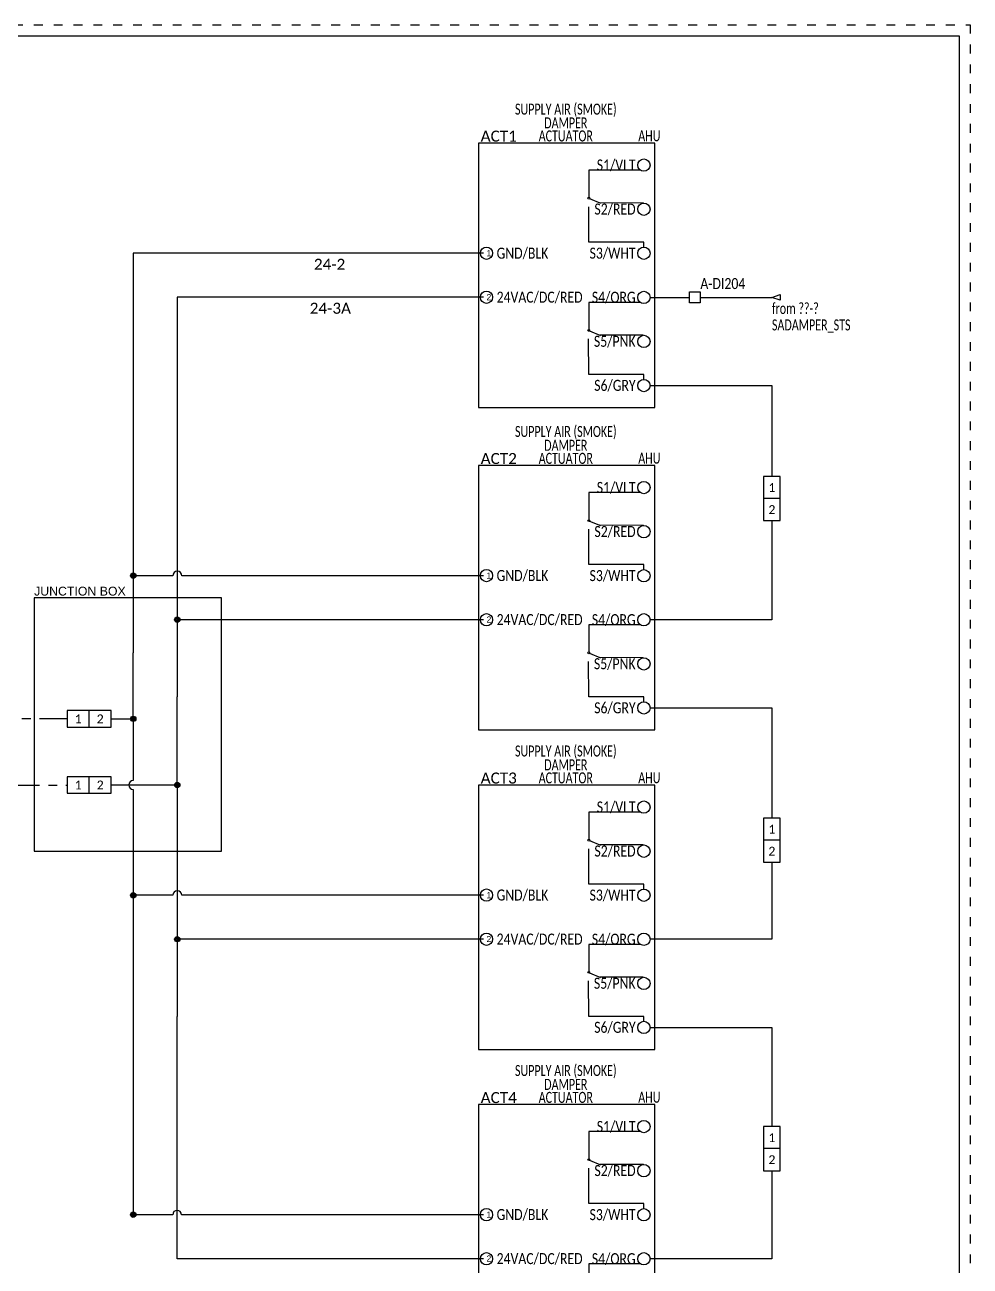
# Model space of a CAD drawing. Header units: inches. Extents: x 0 to 16.2, y 0 to 21.2.
# Drawn here: x 5.52 to 16.25, y 7.17 to 21.25 of the extents above; entities that cross this region are included whole.
import ezdxf
from ezdxf.enums import TextEntityAlignment as Align

# ---------------------------------------------------------------- set-up
doc = ezdxf.new("R2010")
doc.units = ezdxf.units.IN
doc.header["$MEASUREMENT"] = 0
doc.linetypes.add('DOT2', pattern=[0.125, 0, -0.125])
doc.linetypes.add('PHANTOM2', pattern=[1.25, 0.625, -0.125, 0.125, -0.125, 0.125, -0.125])
for name, color, linetype in [('BLK_20', 250, 'Continuous'), ('DESC', 150, 'Continuous'), ('GRY_8', 253, 'Continuous'), ('LOC', 8, 'Continuous'), ('MISC', 7, 'Continuous'), ('ORG_14', 30, 'Continuous'), ('RED_18', 1, 'Continuous'), ('RED_20', 10, 'Continuous'), ('SYMS', 7, 'Continuous'), ('TAGS', 150, 'Continuous'), ('TERMS', 123, 'Continuous'), ('WIRENO', 72, 'Continuous'), ('XREF', 7, 'Continuous')]:
    doc.layers.add(name, color=color, linetype=linetype)
doc.layers.add('TITLEBLOCK_FRAME', color=7, linetype='DOT2', plot=False)
doc.styles.get("Standard").update_dxf_attribs({"font": 'arial.ttf'})
doc.styles.add('TB_BODY', font='arial.ttf')
doc.styles.add('WD', font='calibri.ttf')

# ---------------------------------------------------------------- blocks, each defined once
blk = doc.blocks.new('HSP1001')
blk.add_line((0, -0.092), (0, 0.095))
blk.add_lwpolyline([(-0.25, 0.095), (-0.25, -0.092), (0.25, -0.092), (0.25, 0.095)], close=True)
at = {"style": 'WD', "width": 0.7}
for tag, p in [('INST', (-0.012, 1.05)), ('LOC', (-0.012, 0.88)), ('DESC1', (-0.005, 0.706)), ('DESC2', (-0.005, 0.525)), ('DESC3', (-0.005, 0.35))]:
    blk.add_attdef(tag, text='', height=0.125, dxfattribs=at).set_placement(p, align=Align.CENTER)
at = {"style": 'WD'}
blk.add_attdef('TAG1', text='', height=0.125, dxfattribs=at).set_placement((-0.005, 0.175), align=Align.CENTER)
at = {"style": 'WD', "width": 0.9, "flags": 8}
blk.add_attdef('TERMDESC01', text='', height=0.125, dxfattribs=at).set_placement((-0.312, 0.05), align=Align.RIGHT)
blk.add_attdef('TERMDESC02', (0.312, 0.05), '', height=0.125, dxfattribs=at)
at = {"style": 'WD'}
for tag, p in [('TERM01', (-0.125, 0.001)), ('TERM02', (0.125, 0.001))]:
    blk.add_attdef(tag, text='', height=0.1, dxfattribs=at).set_placement(p, align=Align.MIDDLE_CENTER)
at = {"style": 'WD', "flags": 1}
for tag, p, height in [('X4TERM01', (-0.25, 0.001), 0.0125), ('MFG', (-0.141, 0), 0.01), ('X1TERM02', (0.25, 0.001), 0.0125), ('ASSYCODE', (-0.142, -0.05), 0.01), ('ACE_FLAG', (-0.141, -0.016), 0.01), ('CAT', (-0.142, -0.035), 0.01), ('FAMILY', (-0.141, -0.066), 0.01)]:
    blk.add_attdef(tag, p, '', height=height, dxfattribs=at)
at = {"style": 'WD', "width": 0.9, "flags": 8}
blk.add_attdef('X4WIRE01', text='', height=0.125, dxfattribs=at).set_placement((-0.312, -0.05), align=Align.TOP_RIGHT)
blk.add_attdef('X1WIRE02', text='', height=0.125, dxfattribs=at).set_placement((0.312, -0.05), align=Align.TOP_LEFT)
blk = doc.blocks.new('WDDOT')
for radius in [0.03, 0.0187, 0.00929]:
    blk.add_circle((0, 0), radius)
blk = doc.blocks.new('*U33')
at = {"ltscale": 0.5}
blk.add_circle((0, 0), 0.07, dxfattribs=at)
blk = doc.blocks.new('*U34')
at = {"color": 0, "linetype": 'ByBlock', "lineweight": -2, "transparency": 16777216}
for p in [(0, 2.5), (0, 2), (0, 1.5), (0, 1), (0, 0.5), (0, 0)]:
    blk.add_blockref('*U33', p, dxfattribs=at)
blk = doc.blocks.new('HDV1_BELIMO_FSNF24')
at = {"ltscale": 0.5}
for p, q in [((1.258, -0.63), (1.384, -0.682)), ((1.869, -0.68), (1.375, -0.678)), ((1.258, -2.129), (1.383, -2.182)), ((1.868, -2.18), (1.374, -2.178))]:
    blk.add_line(p, q, dxfattribs=at)
blk.add_lwpolyline([(0, -3), (2, -3), (2, 0), (0, 0)], close=True, dxfattribs=at)
for points in [[(1.834, -0.307), (1.25, -0.307), (1.25, -0.615)], [(1.874, -1.18), (1.874, -1.124), (1.25, -1.124), (1.249, -0.722)], [(1.833, -1.807), (1.249, -1.807), (1.249, -2.115)], [(1.873, -2.68), (1.873, -2.624), (1.249, -2.624), (1.248, -2.222)]]:
    blk.add_lwpolyline(points, dxfattribs=at)
for centre, radius in [((1.25, -0.625), 0.01), ((0.089, -1.249), 0.0699), ((0.089, -1.749), 0.0699), ((1.249, -2.125), 0.01)]:
    blk.add_circle(centre, radius, dxfattribs=at)
blk.add_blockref('*U34', (1.875, -2.75))
at = {"ltscale": 0.5, "char_height": 0.07, "attachment_point": 5}
for s, insert in [('1', (0.116, -1.249)), ('2', (0.116, -1.747))]:
    blk.add_mtext_dynamic_manual_height_columns(s, width=0.1, gutter_width=0.5, heights=[-0.0703], dxfattribs=dict(at, insert=insert))
at = {"style": 'WD', "width": 0.7}
for tag, height, p in [('DESC1', 0.125, (0.989, 0.324)), ('DESC2', 0.125, (0.989, 0.167)), ('DESC3', 0.125, (0.989, 0.019)), ('LOC', 0.125, (1.936, 0.021)), ('INST', 0.01, (0.05, -0.062))]:
    blk.add_attdef(tag, text='', height=height, dxfattribs=at).set_placement(p, align=Align.CENTER)
at = {"style": 'WD'}
blk.add_attdef('TAG1', text='', height=0.125, dxfattribs=at).set_placement((0.228, 0.017), align=Align.CENTER)
at = {"style": 'WD', "width": 0.7}
blk.add_attdef('XREF', text='', height=0.125, dxfattribs=at).set_placement((-0.052, -0.13), align=Align.MIDDLE_RIGHT)
at = {"style": 'WD', "flags": 9}
for tag, p in [('MFG', (0.054, -0.031)), ('ASSYCODE', (0.142, -0.117)), ('CAT', (0.141, -0.08))]:
    blk.add_attdef(tag, text='', height=0.01, dxfattribs=at).set_placement(p, align=Align.CENTER)
at = {"style": 'WD'}
for tag, p, height, flags in [('FAMILY', (0.116, -0.036), 0.01, 9), ('X4TERM01', (0.055, -1.25), 0.005, 1), ('X4TERM02', (0.055, -1.749), 0.005, 1)]:
    blk.add_attdef(tag, p, '', height=height, dxfattribs=dict(at, flags=flags))
at = {"color": 190, "style": 'WD', "width": 0.8}
blk.add_attdef('S1/VLT', text='', height=0.125, dxfattribs=at).set_placement((1.781, -0.186), align=Align.TOP_RIGHT)
at = {"style": 'WD', "flags": 1}
for tag, p in [('X1TERM05', (1.945, -0.25)), ('X1TERM06', (1.945, -0.75)), ('X1TERM07', (1.945, -1.25)), ('X1TERM08', (1.945, -1.75)), ('X1TERM09', (1.945, -2.25)), ('X1TERM10', (1.945, -2.75))]:
    blk.add_attdef(tag, text='', height=0.005, dxfattribs=at).set_placement(p, align=Align.RIGHT)
at = {"color": 1, "style": 'WD', "width": 0.8}
blk.add_attdef('S2/RED', text='', height=0.125, dxfattribs=at).set_placement((1.781, -0.686), align=Align.TOP_RIGHT)
at = {"style": 'WD', "width": 0.8}
blk.add_attdef('GND/BLK', text='', height=0.125, dxfattribs=at).set_placement((0.203, -1.185), align=Align.TOP_LEFT)
at = {"color": 7, "style": 'WD', "width": 0.8}
blk.add_attdef('S3/WHT', text='', height=0.125, dxfattribs=at).set_placement((1.781, -1.186), align=Align.TOP_RIGHT)
at = {"color": 1, "style": 'WD', "width": 0.8}
blk.add_attdef('24VAC/DC/RED', text='', height=0.125, dxfattribs=at).set_placement((0.203, -1.685), align=Align.TOP_LEFT)
at = {"color": 30, "style": 'WD', "width": 0.8}
blk.add_attdef('S4/ORG', text='', height=0.125, dxfattribs=at).set_placement((1.781, -1.686), align=Align.TOP_RIGHT)
at = {"color": 6, "style": 'WD', "width": 0.8}
blk.add_attdef('S5/PNK', text='', height=0.125, dxfattribs=at).set_placement((1.781, -2.186), align=Align.TOP_RIGHT)
at = {"color": 8, "style": 'WD', "width": 0.8}
blk.add_attdef('S6/GRY', text='', height=0.125, dxfattribs=at).set_placement((1.781, -2.686), align=Align.TOP_RIGHT)
blk = doc.blocks.new('HA1D1')
blk.add_lwpolyline([(0.094, 0), (0.094, -0.031), (0, 0), (0.094, 0.031), (0.094, 0)])
at = {"style": 'WD', "width": 0.8, "flags": 8}
blk.add_attdef('WIRENO', (0, 0.094), '', height=0.125, dxfattribs=at)
at = {"style": 'WD', "flags": 1}
for tag, p in [('SIGCODE', (-0.02, 0.047)), ('X4TERM01', (0, 0))]:
    blk.add_attdef(tag, p, '', height=0.01, dxfattribs=at)
at = {"style": 'WD', "width": 0.7}
for tag, p in [('XREF', (0, -0.188)), ('DESC1', (0, -0.375))]:
    blk.add_attdef(tag, p, '', height=0.125, dxfattribs=at)
blk = doc.blocks.new('HT0001')
for p, q in [((-0.062, 0.062), (0.062, 0.062)), ((-0.062, -0.062), (-0.062, 0.062)), ((0.062, 0.062), (0.062, -0.062)), ((0.062, -0.062), (-0.062, -0.062))]:
    blk.add_line(p, q)
at = {"style": 'WD'}
for tag, p, width in [('INST', (0.062, 0.42), 0.7), ('LOC', (0.062, 0.25), 0.7), ('DESC1', (0.05, -0.385), 0.8)]:
    blk.add_attdef(tag, p, '', height=0.125, dxfattribs=dict(at, width=width))
at = {"linetype": 'Continuous', "style": 'WD'}
for tag, p, height, width, flags in [('TERM01', (0.062, 0.094), 0.125, 0.8, 8), ('TAGSTRIP', (0.05, -0.229), 0.125, 0.9, 8), ('DESC2', (0.05, -0.541), 0.125, 0.8, 8), ('CAT', (0.213, -0.406), 0.109, 0.8, 1), ('DESC3', (0.05, -0.698), 0.125, 0.8, 8)]:
    blk.add_attdef(tag, p, '', height=height, dxfattribs=dict(at, width=width, flags=flags))
at = {"style": 'WD', "flags": 1}
for tag, p, height in [('X4TERM01', (-0.062, 0), 0.0125), ('X4TERMDESC01', (-0.055, -0.023), 0.025), ('X2TERMDESC01', (-0.006, 0.029), 0.025), ('X2TERM01', (0, 0.062), 0.0125), ('STRIPSEQ', (0, 0), 0.00125), ('X2PIN01', (0.033, 0.084), 0.0125), ('X1TERMDESC01', (0.039, 0.007), 0.025), ('X1TERM01', (0.062, 0), 0.0125), ('X1PIN01', (0.087, 0.016), 0.0125), ('X4PIN01', (-0.114, -0.038), 0.0125), ('LINKTERM', (0, -0.002), 0.00125), ('X8TERMDESC01', (0, -0.054), 0.025), ('X8TERM01', (0, -0.062), 0.0125), ('X8PIN01', (0.026, -0.096), 0.0125)]:
    blk.add_attdef(tag, p, '', height=height, dxfattribs=at)
at = {"style": 'WD', "width": 0.7, "flags": 1}
blk.add_attdef('ASSYCODE', (0.062, -0.281), '', height=0.01, dxfattribs=at)
at = {"linetype": 'Continuous', "style": 'WD', "width": 0.8, "flags": 1}
blk.add_attdef('MFG', text='', height=0.109, dxfattribs=at).set_placement((0.088, -0.406), align=Align.RIGHT)
blk = doc.blocks.new('VSP1001')
blk.add_line((0.094, 0), (-0.094, 0))
blk.add_lwpolyline([(-0.094, -0.25), (0.094, -0.25), (0.094, 0.25), (-0.094, 0.25)], close=True)
at = {"linetype": 'Continuous', "style": 'WD', "width": 0.9, "flags": 8}
blk.add_attdef('TERMDESC01', (-0.05, 0.312), '', height=0.125, rotation=90, dxfattribs=at)
blk.add_attdef('X1WIRE01', text='', height=0.125, rotation=90, dxfattribs=at).set_placement((0.05, 0.312), align=Align.TOP_LEFT)
at = {"style": 'WD', "width": 0.7}
for tag, p in [('INST', (-0.238, 0.814)), ('LOC', (-0.238, 0.645)), ('DESC1', (-0.231, 0.471)), ('DESC2', (-0.231, 0.289)), ('DESC3', (-0.231, 0.114))]:
    blk.add_attdef(tag, text='', height=0.125, dxfattribs=at).set_placement(p, align=Align.RIGHT)
at = {"style": 'WD'}
for tag, p in [('TERM01', (0, 0.125)), ('TERM02', (0, -0.125))]:
    blk.add_attdef(tag, text='', height=0.1, dxfattribs=at).set_placement(p, align=Align.MIDDLE_CENTER)
at = {"style": 'WD', "flags": 1}
for tag, p, height in [('X2TERM01', (0, 0.25), 0.0125), ('ASSYCODE', (0.007, -0.079), 0.01), ('ACE_FLAG', (0.008, -0.029), 0.01), ('CAT', (0.007, -0.063), 0.01), ('MFG', (0.008, -0.044), 0.01), ('FAMILY', (0.008, -0.094), 0.01), ('X8TERM02', (0, -0.25), 0.0125)]:
    blk.add_attdef(tag, p, '', height=height, dxfattribs=at)
at = {"style": 'WD'}
blk.add_attdef('TAG1', text='', height=0.125, dxfattribs=at).set_placement((-0.231, -0.061), align=Align.RIGHT)
at = {"linetype": 'Continuous', "style": 'WD', "width": 0.9, "flags": 8}
blk.add_attdef('TERMDESC02', text='', height=0.125, rotation=90, dxfattribs=at).set_placement((-0.05, -0.312), align=Align.RIGHT)
blk.add_attdef('X4WIRE02', text='', height=0.125, rotation=90, dxfattribs=at).set_placement((0.05, -0.312), align=Align.TOP_RIGHT)
blk = doc.blocks.new('WD_WNH')
at = {"linetype": 'Continuous', "style": 'WD'}
blk.add_attdef('WIRENO', text='', height=0.125, dxfattribs=at).set_placement((0, 0.062), align=Align.CENTER)
at = {"style": 'WD', "flags": 1}
for tag, p in [('W01USER', (0, 0.078)), ('W02USER', (0, 0.07)), ('W03USER', (0, 0.062)), ('W04USER', (0, 0.055)), ('W05USER', (0, 0.047)), ('W06USER', (0, 0.039)), ('W07USER', (0, 0.031)), ('W08USER', (0, 0.023)), ('W09USER', (0, 0.016)), ('W10USER', (0, 0.008))]:
    blk.add_attdef(tag, text='', height=0.005, dxfattribs=at).set_placement(p, align=Align.CENTER)
blk = doc.blocks.new('*U41')
at = {"color": 5}
for p, q in [((0, 21), (16, 21)), ((16, 21), (16, 0))]:
    blk.add_line(p, q, dxfattribs=at)
at = {"layer": 'TITLEBLOCK_FRAME'}
blk.add_lwpolyline([(-0.125, 21.125), (16.125, 21.125), (16.125, -0.125), (-0.125, -0.125)], close=True, dxfattribs=at)
blk.add_lwpolyline([(-0.125, 21.125), (16.125, 21.125), (16.125, -0.125), (-0.125, -0.125)], close=True, dxfattribs=at)
at = {"color": 7, "style": 'TB_BODY', "flags": 4}
for tag, p in [('N5', (7.597, 1.925)), ('N4', (7.597, 1.575)), ('N3', (7.597, 1.225)), ('N2', (7.597, 0.925)), ('N1', (7.597, 0.575)), ('PAGENO', (5.883, 0.167)), ('SHEETMAX', (6.824, 0.157))]:
    blk.add_attdef(tag, text='', height=0.14, dxfattribs=at).set_placement(p, align=Align.MIDDLE_CENTER)
for tag, height, p in [('DATE5', 0.14, (7.854, 1.925)), ('PAR5', 0.14, (9.104, 1.925)), ('DESCRIPTION5', 0.14, (9.661, 1.925)), ('TITLE1', 0.175, (0.091, 1.57)), ('DATE4', 0.14, (7.854, 1.575)), ('PAR4', 0.14, (9.104, 1.575)), ('DESCRIPTION4', 0.14, (9.661, 1.575)), ('AP.PAR', 0.14, (5.526, 1.365)), ('TITLE2', 0.175, (0.091, 1.306)), ('DATE3', 0.14, (7.854, 1.225)), ('PAR3', 0.14, (9.104, 1.225)), ('DESCRIPTION3', 0.14, (9.661, 1.225)), ('TITLE3', 0.175, (0.091, 1.041)), ('DATE2', 0.14, (7.854, 0.925)), ('PAR2', 0.14, (9.104, 0.925)), ('DESCRIPTION2', 0.14, (9.661, 0.925)), ('DESS.PAR', 0.14, (5.286, 0.642)), ('DATE1', 0.14, (7.854, 0.575)), ('PAR1', 0.14, (9.109, 0.575)), ('DESCRIPTION1', 0.14, (9.645, 0.575)), ('PRJCT', 0.14, (1.193, 0.167)), ('DATE', 0.14, (3.204, 0.179))]:
    blk.add_attdef(tag, text='', height=height, dxfattribs=at).set_placement(p, align=Align.MIDDLE_LEFT)

msp = doc.modelspace()

# ---------------------------------------------------------------- linework, layer by layer
at = {"layer": 'BLK_20', "ltscale": 0.5}
for p, q in [((10.727, 18.658), (6.75, 18.658)), ((6.752, 18.658), (6.752, 15.033)), ((7.202, 15), (6.75, 15)), ((6.752, 15.033), (6.752, 14.125)), ((10.727, 15), (7.302, 15)), ((6.752, 13.376), (6.752, 14.125)), ((6.502, 13.376), (6.752, 13.376)), ((6.752, 13.376), (6.752, 12.676)), ((6.752, 12.576), (6.752, 10.5)), ((7.202, 11.375), (6.75, 11.375)), ((10.727, 11.375), (7.302, 11.375)), ((6.752, 10.5), (6.75, 7.75)), ((7.2, 7.75), (6.75, 7.75)), ((10.727, 7.75), (7.3, 7.75))]:
    msp.add_line(p, q, dxfattribs=at)
at = {"layer": 'BLK_20', "linetype": 'PHANTOM2', "ltscale": 0.5}
msp.add_line((6.002, 13.376), (4.564, 13.376), dxfattribs=at)
at = {"layer": 'BLK_20', "ltscale": 0.5}
for centre, start, end in [((7.252, 15), 0, 180), ((6.752, 12.626), 90, 270), ((7.252, 11.375), 0, 180), ((7.25, 7.75), 0, 180)]:
    msp.add_arc(centre, 0.05, start, end, dxfattribs=at)
at = {"layer": 'GRY_8', "ltscale": 0.5}
for p, q in [((12.617, 17.158), (14, 17.158)), ((14, 17.158), (14, 16.125)), ((12.617, 13.5), (14, 13.5)), ((14, 13.5), (14, 12.25)), ((12.617, 9.875), (14, 9.875)), ((14, 9.875), (14, 8.75))]:
    msp.add_line(p, q, dxfattribs=at)
at = {"layer": 'MISC', "ltscale": 0.5}
msp.add_lwpolyline([(7.752, 14.75), (5.627, 14.75), (5.627, 11.875), (7.752, 11.875)], close=True, dxfattribs=at)
at = {"layer": 'ORG_14', "ltscale": 0.5}
for p, q in [((12.617, 18.158), (13.062, 18.158)), ((14, 15.625), (14, 14.5)), ((14, 14.5), (12.617, 14.5)), ((14, 11.75), (14, 10.875)), ((14, 10.875), (12.617, 10.875)), ((14, 8.25), (14, 7.25)), ((14, 7.25), (12.617, 7.25))]:
    msp.add_line(p, q, dxfattribs=at)
at = {"layer": 'RED_18', "ltscale": 0.5}
for p, q in [((13.188, 18.158), (14, 18.158)), ((10.727, 7.251), (7.25, 7.251))]:
    msp.add_line(p, q, dxfattribs=at)
at = {"layer": 'RED_18', "linetype": 'PHANTOM2', "ltscale": 0.5}
msp.add_line((4.564, 12.625), (6.002, 12.625), dxfattribs=at)
at = {"layer": 'RED_20', "ltscale": 0.5}
for p, q in [((10.727, 18.159), (7.25, 18.159)), ((7.252, 18.159), (7.252, 14.534)), ((7.252, 14.534), (7.252, 13.625)), ((10.727, 14.501), (7.25, 14.501)), ((7.252, 12.626), (7.252, 13.625)), ((6.502, 12.626), (7.252, 12.626)), ((7.252, 12.626), (7.252, 10)), ((10.727, 10.876), (7.25, 10.876)), ((7.25, 7.251), (7.252, 10))]:
    msp.add_line(p, q, dxfattribs=at)

# ---------------------------------------------------------------- block references
at = {"ltscale": 0.5}
msp.add_blockref('*U41', (0.125, 0.125), dxfattribs=at)
at = {"layer": 'SYMS', "ltscale": 0.5}
ref = msp.add_blockref('HDV1_BELIMO_FSNF24', (10.672, 19.908), dxfattribs=at)
ref.add_attrib('GND/BLK', 'GND/BLK', dxfattribs={"layer": 'MISC', "height": 0.125, "style": 'WD', "width": 0.8}).set_placement((10.876, 18.722), align=Align.TOP_LEFT)
ref.add_attrib('24VAC/DC/RED', '24VAC/DC/RED', dxfattribs={"layer": 'MISC', "color": 1, "height": 0.125, "style": 'WD', "width": 0.8}).set_placement((10.876, 18.223), align=Align.TOP_LEFT)
ref.add_attrib('S1/VLT', 'S1/VLT', dxfattribs={"layer": 'MISC', "color": 190, "height": 0.125, "style": 'WD', "width": 0.8}).set_placement((12.453, 19.722), align=Align.TOP_RIGHT)
ref.add_attrib('S2/RED', 'S2/RED', dxfattribs={"layer": 'MISC', "color": 1, "height": 0.125, "style": 'WD', "width": 0.8}).set_placement((12.453, 19.222), align=Align.TOP_RIGHT)
ref.add_attrib('S3/WHT', 'S3/WHT', dxfattribs={"layer": 'MISC', "color": 7, "height": 0.125, "style": 'WD', "width": 0.8}).set_placement((12.453, 18.722), align=Align.TOP_RIGHT)
ref.add_attrib('S4/ORG', 'S4/ORG', dxfattribs={"layer": 'MISC', "color": 30, "height": 0.125, "style": 'WD', "width": 0.8}).set_placement((12.453, 18.222), align=Align.TOP_RIGHT)
ref.add_attrib('S5/PNK', 'S5/PNK', dxfattribs={"layer": 'MISC', "color": 6, "height": 0.125, "style": 'WD', "width": 0.8}).set_placement((12.453, 17.722), align=Align.TOP_RIGHT)
ref.add_attrib('S6/GRY', 'S6/GRY', dxfattribs={"layer": 'MISC', "color": 8, "height": 0.125, "style": 'WD', "width": 0.8}).set_placement((12.453, 17.222), align=Align.TOP_RIGHT)
ref.add_attrib('TAG1', 'ACT1', dxfattribs={"layer": 'TAGS', "height": 0.125, "style": 'WD'}).set_placement((10.9, 19.925), align=Align.CENTER)
ref.add_attrib('DESC1', 'SUPPLY AIR (SMOKE)', dxfattribs={"layer": 'DESC', "height": 0.125, "style": 'WD', "width": 0.7}).set_placement((11.661, 20.231), align=Align.CENTER)
ref.add_attrib('DESC2', 'DAMPER', dxfattribs={"layer": 'DESC', "height": 0.125, "style": 'WD', "width": 0.7}).set_placement((11.661, 20.075), align=Align.CENTER)
ref.add_attrib('DESC3', 'ACTUATOR', dxfattribs={"layer": 'DESC', "height": 0.125, "style": 'WD', "width": 0.7}).set_placement((11.661, 19.927), align=Align.CENTER)
ref.add_attrib('LOC', 'AHU', dxfattribs={"layer": 'LOC', "height": 0.125, "style": 'WD', "width": 0.7}).set_placement((12.609, 19.929), align=Align.CENTER)
ref = msp.add_blockref('HT0001', (13.125, 18.158), dxfattribs=at)
ref.add_attrib('TERM01', 'A-DI204', (13.188, 18.252), dxfattribs={"layer": 'TERMS', "linetype": 'Continuous', "height": 0.125, "style": 'WD', "width": 0.8, "flags": 8})
ref = msp.add_blockref('HA1D1', (14, 18.158), dxfattribs=at)
ref.add_attrib('DESC1', 'SADAMPER_STS', (14, 17.783), dxfattribs={"layer": 'DESC', "height": 0.125, "style": 'WD', "width": 0.7})
ref.add_attrib('XREF', 'from ??-?', (14, 17.97), dxfattribs={"layer": 'XREF', "height": 0.125, "style": 'WD', "width": 0.7})
ref = msp.add_blockref('HDV1_BELIMO_FSNF24', (10.672, 16.25), dxfattribs=at)
ref.add_attrib('GND/BLK', 'GND/BLK', dxfattribs={"layer": 'MISC', "height": 0.125, "style": 'WD', "width": 0.8}).set_placement((10.876, 15.065), align=Align.TOP_LEFT)
ref.add_attrib('24VAC/DC/RED', '24VAC/DC/RED', dxfattribs={"layer": 'MISC', "color": 1, "height": 0.125, "style": 'WD', "width": 0.8}).set_placement((10.876, 14.565), align=Align.TOP_LEFT)
ref.add_attrib('S1/VLT', 'S1/VLT', dxfattribs={"layer": 'MISC', "color": 190, "height": 0.125, "style": 'WD', "width": 0.8}).set_placement((12.453, 16.064), align=Align.TOP_RIGHT)
ref.add_attrib('S2/RED', 'S2/RED', dxfattribs={"layer": 'MISC', "color": 1, "height": 0.125, "style": 'WD', "width": 0.8}).set_placement((12.453, 15.564), align=Align.TOP_RIGHT)
ref.add_attrib('S3/WHT', 'S3/WHT', dxfattribs={"layer": 'MISC', "color": 7, "height": 0.125, "style": 'WD', "width": 0.8}).set_placement((12.453, 15.064), align=Align.TOP_RIGHT)
ref.add_attrib('S4/ORG', 'S4/ORG', dxfattribs={"layer": 'MISC', "color": 30, "height": 0.125, "style": 'WD', "width": 0.8}).set_placement((12.453, 14.564), align=Align.TOP_RIGHT)
ref.add_attrib('S5/PNK', 'S5/PNK', dxfattribs={"layer": 'MISC', "color": 6, "height": 0.125, "style": 'WD', "width": 0.8}).set_placement((12.453, 14.064), align=Align.TOP_RIGHT)
ref.add_attrib('S6/GRY', 'S6/GRY', dxfattribs={"layer": 'MISC', "color": 8, "height": 0.125, "style": 'WD', "width": 0.8}).set_placement((12.453, 13.564), align=Align.TOP_RIGHT)
ref.add_attrib('TAG1', 'ACT2', dxfattribs={"layer": 'TAGS', "height": 0.125, "style": 'WD'}).set_placement((10.9, 16.267), align=Align.CENTER)
ref.add_attrib('DESC1', 'SUPPLY AIR (SMOKE)', dxfattribs={"layer": 'DESC', "height": 0.125, "style": 'WD', "width": 0.7}).set_placement((11.661, 16.574), align=Align.CENTER)
ref.add_attrib('DESC2', 'DAMPER', dxfattribs={"layer": 'DESC', "height": 0.125, "style": 'WD', "width": 0.7}).set_placement((11.661, 16.417), align=Align.CENTER)
ref.add_attrib('DESC3', 'ACTUATOR', dxfattribs={"layer": 'DESC', "height": 0.125, "style": 'WD', "width": 0.7}).set_placement((11.661, 16.269), align=Align.CENTER)
ref.add_attrib('LOC', 'AHU', dxfattribs={"layer": 'LOC', "height": 0.125, "style": 'WD', "width": 0.7}).set_placement((12.609, 16.271), align=Align.CENTER)
ref = msp.add_blockref('VSP1001', (14, 15.875), dxfattribs=at)
ref.add_attrib('TERM01', '1', dxfattribs={"layer": 'TERMS', "height": 0.1, "style": 'WD'}).set_placement((14, 16), align=Align.MIDDLE_CENTER)
ref.add_attrib('TERM02', '2', dxfattribs={"layer": 'TERMS', "height": 0.1, "style": 'WD'}).set_placement((14, 15.75), align=Align.MIDDLE_CENTER)
for p in [(6.752, 15), (7.252, 14.501), (6.752, 13.376), (7.252, 12.626), (6.752, 11.375), (7.252, 10.876), (6.752, 7.75)]:
    msp.add_blockref('WDDOT', p, dxfattribs=at)
ref = msp.add_blockref('HSP1001', (6.252, 13.375), dxfattribs=at)
ref.add_attrib('TERM01', '1', dxfattribs={"layer": 'TERMS', "height": 0.1, "style": 'WD'}).set_placement((6.127, 13.376), align=Align.MIDDLE_CENTER)
ref.add_attrib('TERM02', '2', dxfattribs={"layer": 'TERMS', "height": 0.1, "style": 'WD'}).set_placement((6.377, 13.376), align=Align.MIDDLE_CENTER)
ref = msp.add_blockref('HDV1_BELIMO_FSNF24', (10.672, 12.625), dxfattribs=at)
ref.add_attrib('GND/BLK', 'GND/BLK', dxfattribs={"layer": 'MISC', "height": 0.125, "style": 'WD', "width": 0.8}).set_placement((10.876, 11.44), align=Align.TOP_LEFT)
ref.add_attrib('24VAC/DC/RED', '24VAC/DC/RED', dxfattribs={"layer": 'MISC', "color": 1, "height": 0.125, "style": 'WD', "width": 0.8}).set_placement((10.876, 10.94), align=Align.TOP_LEFT)
ref.add_attrib('S1/VLT', 'S1/VLT', dxfattribs={"layer": 'MISC', "color": 190, "height": 0.125, "style": 'WD', "width": 0.8}).set_placement((12.453, 12.439), align=Align.TOP_RIGHT)
ref.add_attrib('S2/RED', 'S2/RED', dxfattribs={"layer": 'MISC', "color": 1, "height": 0.125, "style": 'WD', "width": 0.8}).set_placement((12.453, 11.939), align=Align.TOP_RIGHT)
ref.add_attrib('S3/WHT', 'S3/WHT', dxfattribs={"layer": 'MISC', "color": 7, "height": 0.125, "style": 'WD', "width": 0.8}).set_placement((12.453, 11.439), align=Align.TOP_RIGHT)
ref.add_attrib('S4/ORG', 'S4/ORG', dxfattribs={"layer": 'MISC', "color": 30, "height": 0.125, "style": 'WD', "width": 0.8}).set_placement((12.453, 10.939), align=Align.TOP_RIGHT)
ref.add_attrib('S5/PNK', 'S5/PNK', dxfattribs={"layer": 'MISC', "color": 6, "height": 0.125, "style": 'WD', "width": 0.8}).set_placement((12.453, 10.439), align=Align.TOP_RIGHT)
ref.add_attrib('S6/GRY', 'S6/GRY', dxfattribs={"layer": 'MISC', "color": 8, "height": 0.125, "style": 'WD', "width": 0.8}).set_placement((12.453, 9.939), align=Align.TOP_RIGHT)
ref.add_attrib('TAG1', 'ACT3', dxfattribs={"layer": 'TAGS', "height": 0.125, "style": 'WD'}).set_placement((10.9, 12.642), align=Align.CENTER)
ref.add_attrib('DESC1', 'SUPPLY AIR (SMOKE)', dxfattribs={"layer": 'DESC', "height": 0.125, "style": 'WD', "width": 0.7}).set_placement((11.661, 12.949), align=Align.CENTER)
ref.add_attrib('DESC2', 'DAMPER', dxfattribs={"layer": 'DESC', "height": 0.125, "style": 'WD', "width": 0.7}).set_placement((11.661, 12.792), align=Align.CENTER)
ref.add_attrib('DESC3', 'ACTUATOR', dxfattribs={"layer": 'DESC', "height": 0.125, "style": 'WD', "width": 0.7}).set_placement((11.661, 12.644), align=Align.CENTER)
ref.add_attrib('LOC', 'AHU', dxfattribs={"layer": 'LOC', "height": 0.125, "style": 'WD', "width": 0.7}).set_placement((12.609, 12.646), align=Align.CENTER)
ref = msp.add_blockref('HSP1001', (6.252, 12.625), dxfattribs=at)
ref.add_attrib('TERM01', '1', dxfattribs={"layer": 'TERMS', "height": 0.1, "style": 'WD'}).set_placement((6.127, 12.626), align=Align.MIDDLE_CENTER)
ref.add_attrib('TERM02', '2', dxfattribs={"layer": 'TERMS', "height": 0.1, "style": 'WD'}).set_placement((6.377, 12.626), align=Align.MIDDLE_CENTER)
ref = msp.add_blockref('VSP1001', (14, 12), dxfattribs=at)
ref.add_attrib('TERM01', '1', dxfattribs={"layer": 'TERMS', "height": 0.1, "style": 'WD'}).set_placement((14, 12.125), align=Align.MIDDLE_CENTER)
ref.add_attrib('TERM02', '2', dxfattribs={"layer": 'TERMS', "height": 0.1, "style": 'WD'}).set_placement((14, 11.875), align=Align.MIDDLE_CENTER)
ref = msp.add_blockref('HDV1_BELIMO_FSNF24', (10.672, 9), dxfattribs=at)
ref.add_attrib('GND/BLK', 'GND/BLK', dxfattribs={"layer": 'MISC', "height": 0.125, "style": 'WD', "width": 0.8}).set_placement((10.876, 7.815), align=Align.TOP_LEFT)
ref.add_attrib('24VAC/DC/RED', '24VAC/DC/RED', dxfattribs={"layer": 'MISC', "color": 1, "height": 0.125, "style": 'WD', "width": 0.8}).set_placement((10.876, 7.315), align=Align.TOP_LEFT)
ref.add_attrib('S1/VLT', 'S1/VLT', dxfattribs={"layer": 'MISC', "color": 190, "height": 0.125, "style": 'WD', "width": 0.8}).set_placement((12.453, 8.814), align=Align.TOP_RIGHT)
ref.add_attrib('S2/RED', 'S2/RED', dxfattribs={"layer": 'MISC', "color": 1, "height": 0.125, "style": 'WD', "width": 0.8}).set_placement((12.453, 8.314), align=Align.TOP_RIGHT)
ref.add_attrib('S3/WHT', 'S3/WHT', dxfattribs={"layer": 'MISC', "color": 7, "height": 0.125, "style": 'WD', "width": 0.8}).set_placement((12.453, 7.814), align=Align.TOP_RIGHT)
ref.add_attrib('S4/ORG', 'S4/ORG', dxfattribs={"layer": 'MISC', "color": 30, "height": 0.125, "style": 'WD', "width": 0.8}).set_placement((12.453, 7.314), align=Align.TOP_RIGHT)
ref.add_attrib('S5/PNK', 'S5/PNK', dxfattribs={"layer": 'MISC', "color": 6, "height": 0.125, "style": 'WD', "width": 0.8}).set_placement((12.453, 6.814), align=Align.TOP_RIGHT)
ref.add_attrib('S6/GRY', 'S6/GRY', dxfattribs={"layer": 'MISC', "color": 8, "height": 0.125, "style": 'WD', "width": 0.8}).set_placement((12.453, 6.314), align=Align.TOP_RIGHT)
ref.add_attrib('TAG1', 'ACT4', dxfattribs={"layer": 'TAGS', "height": 0.125, "style": 'WD'}).set_placement((10.9, 9.017), align=Align.CENTER)
ref.add_attrib('DESC1', 'SUPPLY AIR (SMOKE)', dxfattribs={"layer": 'DESC', "height": 0.125, "style": 'WD', "width": 0.7}).set_placement((11.661, 9.324), align=Align.CENTER)
ref.add_attrib('DESC2', 'DAMPER', dxfattribs={"layer": 'DESC', "height": 0.125, "style": 'WD', "width": 0.7}).set_placement((11.661, 9.167), align=Align.CENTER)
ref.add_attrib('DESC3', 'ACTUATOR', dxfattribs={"layer": 'DESC', "height": 0.125, "style": 'WD', "width": 0.7}).set_placement((11.661, 9.019), align=Align.CENTER)
ref.add_attrib('LOC', 'AHU', dxfattribs={"layer": 'LOC', "height": 0.125, "style": 'WD', "width": 0.7}).set_placement((12.609, 9.021), align=Align.CENTER)
ref = msp.add_blockref('VSP1001', (14, 8.5), dxfattribs=at)
ref.add_attrib('TERM01', '1', dxfattribs={"layer": 'TERMS', "height": 0.1, "style": 'WD'}).set_placement((14, 8.625), align=Align.MIDDLE_CENTER)
ref.add_attrib('TERM02', '2', dxfattribs={"layer": 'TERMS', "height": 0.1, "style": 'WD'}).set_placement((14, 8.375), align=Align.MIDDLE_CENTER)
at = {"layer": 'WIRENO', "ltscale": 0.5}
ref = msp.add_blockref('WD_WNH', (8.98, 18.658), dxfattribs=dict(at, xscale=-1, rotation=180))
ref.add_attrib('WIRENO', '24-2', dxfattribs={"linetype": 'Continuous', "height": 0.125, "style": 'WD'}).set_placement((8.98, 18.471), align=Align.CENTER)
at = {"layer": 'WIRENO'}
ref = msp.add_blockref('WD_WNH', (8.989, 18.159), dxfattribs=dict(at, xscale=-1, rotation=180))
ref.add_attrib('WIRENO', '24-3A', dxfattribs={"linetype": 'Continuous', "height": 0.125, "style": 'WD'}).set_placement((8.989, 17.972), align=Align.CENTER)

# ---------------------------------------------------------------- texts
at = {"layer": 'MISC', "ltscale": 0.5, "insert": (5.627, 14.875), "char_height": 0.1, "attachment_point": 1}
msp.add_mtext_dynamic_manual_height_columns('JUNCTION BOX', width=1.625, gutter_width=0.5, heights=[-0.103], dxfattribs=at)

doc.saveas('drawing.dxf')
